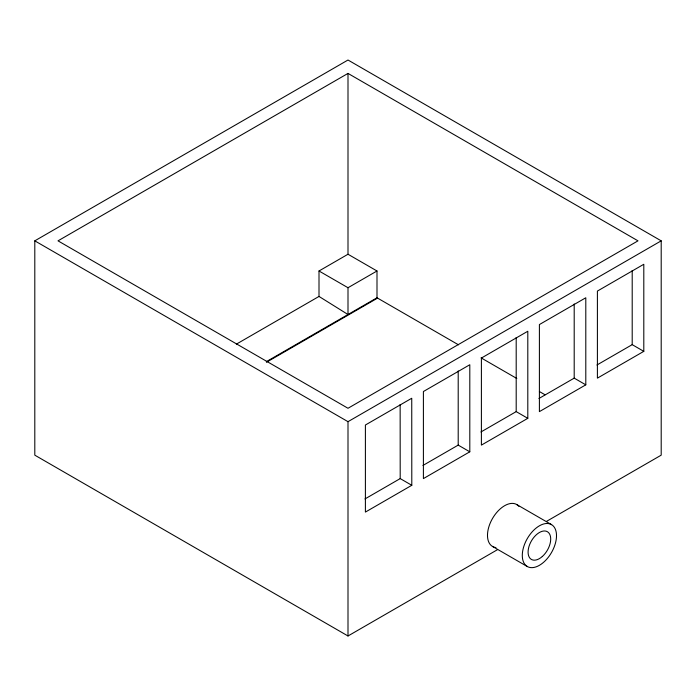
<?xml version="1.0" encoding="UTF-8"?>
<svg xmlns="http://www.w3.org/2000/svg" width="696" height="696" viewBox="0 0 696 696"><rect width="100%" height="100%" fill="white"/><g stroke="black" fill="none" stroke-linecap="round" stroke-linejoin="round"><path stroke-width="1.04" d="M497.544 549.64L348 635.979L34.8 455.158L34.8 240.842L348 60.021L661.2 240.842L661.2 455.158L546.456 521.408M348 73.411L58.003 240.842L348 408.274L637.997 240.842L348 73.411L348 254.24L319.003 270.988L319.003 296.435L348 314.514L348 287.726L319.003 270.988M236.344 344.155L319.003 296.435M348 287.726L376.997 270.988L376.997 297.775L266.281 361.694M266.472 362.251L377.58 298.106M34.8 240.842L348 421.672L661.2 240.842M364.939 498.954L400.2 478.596L411.797 485.295L365.4 512.082L365.4 425.012L411.745 398.26L411.797 485.295M422.933 465.467L458.203 445.109L469.8 451.808L469.8 364.739L423.403 391.526L423.403 478.596L469.8 451.808M480.936 431.981L516.197 411.623L527.803 418.322L527.803 331.252L481.397 358.048L481.397 445.109L527.803 418.322M538.939 398.495L574.2 378.137L585.797 384.836L585.797 297.766L539.4 324.562L539.4 411.623L585.797 384.836M596.933 365.009L632.203 344.65L643.8 351.35L643.8 264.28L597.403 291.076L597.403 378.137L643.8 351.35M348 254.24L376.997 270.988M376.997 297.775L458.481 344.816M481.058 357.848L516.806 378.493M539.383 391.526L545.029 394.78M516.571 504.443L551.58 524.662A24.195 13.972 -60 0 1 543.715 562.194A24.195 13.972 -60 0 1 522.905 549.849A24.195 13.972 -60 0 1 551.58 524.662M492.42 546.386L527.429 566.596M400.148 404.454L400.2 478.596M632.203 270.483L632.203 344.65M574.2 303.969L574.2 378.137M516.197 337.456L516.197 411.623M458.203 370.942L458.203 445.109M348 421.672L348 635.979M494.447 547.239A24.195 13.972 -60 0 1 492.794 517.989A24.195 13.972 -60 0 1 518.851 506.314M495.943 547.517A24.195 13.972 -60 0 1 495.187 547.413M542.323 556.495A15.991 9.231 -60 0 0 547.395 531.718A15.991 9.231 -60 0 0 528.473 548.492A15.991 9.231 -60 0 0 542.323 556.495"/></g></svg>
